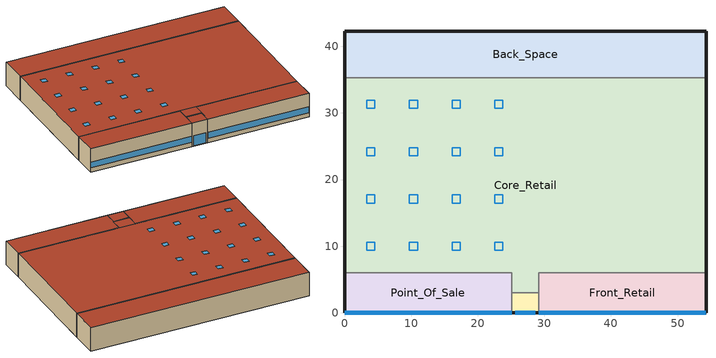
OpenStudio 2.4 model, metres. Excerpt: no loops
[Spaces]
Core_Retail
 floor ground: 54.27,35.27 54.27,6 29.14,6 29.14,3 25.14,3 25.14,6 0,6 0,35.27 z0
 wall outside: 54.27,6 54.27,35.27 / 0,35.27 0,6 z0:6.1
 wall to Back_Space: 54.27,35.27 0,35.27 z0:6.1
 wall to Front_Entry: 25.14,3 29.14,3 z0:6.1
 wall to Point_Of_Sale: 0,6 25.14,6 25.14,3 z0:6.1
 wall to Front_Retail: 29.14,3 29.14,6 54.27,6 z0:6.1
 roof outside: 29.14,3 29.14,6 25.14,6 25.14,3 z6.1; 54.27,6 54.27,35.27 0,35.27 0,6 z6.1
 skylight: 23.78,16.46 23.78,17.68 22.56,17.68 22.56,16.46 z6.1; 4.57,30.7 4.57,31.92 3.35,31.92 3.35,30.7 z6.1; 4.57,9.35 4.57,10.57 3.35,10.57 3.35,9.35 z6.1; 4.57,16.46 4.57,17.68 3.35,17.68 3.35,16.46 z6.1; 17.37,16.46 17.37,17.68 16.15,17.68 16.15,16.46 z6.1; 17.37,30.7 17.37,31.92 16.15,31.92 16.15,30.7 z6.1; 17.37,23.58 17.37,24.8 16.15,24.8 16.15,23.58 z6.1; 4.57,23.58 4.57,24.8 3.35,24.8 3.35,23.58 z6.1; 17.37,9.35 17.37,10.57 16.15,10.57 16.15,9.35 z6.1; 10.97,23.58 10.97,24.8 9.75,24.8 9.75,23.58 z6.1; 10.97,9.35 10.97,10.57 9.75,10.57 9.75,9.35 z6.1; 23.78,23.58 23.78,24.8 22.56,24.8 22.56,23.58 z6.1; 23.78,30.7 23.78,31.92 22.56,31.92 22.56,30.7 z6.1; 10.97,16.46 10.97,17.68 9.75,17.68 9.75,16.46 z6.1; 23.78,9.35 23.78,10.57 22.56,10.57 22.56,9.35 z6.1; 10.97,30.7 10.97,31.92 9.75,31.92 9.75,30.7 z6.1
Back_Space
 floor ground: 54.27,42.27 54.27,35.27 0,35.27 0,42.27 z0
 wall outside: 54.27,35.27 54.27,42.27 0,42.27 0,35.27 z0:6.1
 roof outside: 54.27,35.27 54.27,42.27 0,42.27 0,35.27 z6.1
Front_Retail
 floor ground: 54.27,6 54.27,0 29.14,0 29.14,6 z0
 wall outside: 29.14,0 54.27,0 54.27,6 z0:6.1
 wall to Front_Entry: 29.14,3 29.14,0 z0:6.1
 window: 29.19,0 54.22,0 z1.14:2.66
 roof outside: 54.27,0 54.27,6 29.14,6 29.14,0 z6.1
Point_Of_Sale
 floor ground: 25.14,6 25.14,0 0,0 0,6 z0
 wall outside: 0,6 0,0 25.14,0 z0:6.1
 wall to Front_Entry: 25.14,0 25.14,3 z0:6.1
 window: 0.05,0 25.09,0 z1.14:2.66
 roof outside: 25.14,0 25.14,6 0,6 0,0 z6.1
Front_Entry
 floor ground: 29.14,3 29.14,0 25.14,0 25.14,3 z0
 wall outside: 25.14,0 29.14,0 z0:6.1
 window: 25.64,0 28.64,0 z0.05:2.66
 roof outside: 29.14,0 29.14,3 25.14,3 25.14,0 z6.1
[Site]
Edmonton Intl AP_AB_CAN: Latitude {deg}=53.31; Longitude {deg}=-113.579; Time Zone {hr}=-7; Elevation {m}=723.3; Terrain=City
[Building]
-RetailStandalone-NECB HDD Method-CAN_AB_Edmonton.Intl.AP.711230_CWEC2016.epw created: 2018-08-13 18:31:15 +0000: North Axis {deg}=0; Default Construction Set=NECB2011 - Retail - WholeBuilding - NECB HDD Method at hdd = 5120.0; Standards Number of Stories=1; Standards Number of Above Ground Stories=1; Standards Building Type=RetailStandalone
[Site:WaterMainsTemperature]
Calculation Method=Correlation; Annual Average Outdoor Air Temperature {C}=2.68333; Maximum Difference In Monthly Average Outdoor Air Temperatures {deltaC}=28.8
[Site:GroundTemperature:BuildingSurface]
19.527, 19.502, 19.536, 19.598, 20.002, 21.64, 22.225, 22.375, 21.449, 20.121, 19.802, 19.633
[SizingPeriod:DesignDay] Barometric Pressure {Pa}=92932; Sky Clearness=0; Rain Indicator=0; Snow Indicator=0; Day of Month=21; Daylight Saving Time Indicator=0; Humidity Indicating Type=Wetbulb; Dry-Bulb Temperature Range Modifier Type=DefaultMultipliers
Name | Maximum Dry-Bulb Temperature {C} | Daily Dry-Bulb Temperature Range {deltaC} | Humidity Indicating Conditions at Maximum Dry-Bulb | Wind Speed {m/s} | Wind Direction {deg} | Month | Day Type | Solar Model Indicator | ASHRAE Taub | ASHRAE Taud
Edmonton Intl AP Ann Clg .4% Condns DB=>MWB | 27.8 | 12.5 | 17.9 | 3.8 | 150 | 7 | SummerDesignDay | ASHRAETau | 0.353 | 2.421
Edmonton Intl AP Ann Htg 99.6% Condns DB | -32.6 | 0 | -32.6 | 2.1 | 180 | 1 | WinterDesignDay | ASHRAEClearSky
[Material:NoMass] Thermal Absorptance=0.9; Solar Absorptance=0.7
Name | Roughness | Thermal Resistance {m2-K/W} | Visible Absorptance
CP02 CARPET PAD | VeryRough | 0.21648 | 0.8
Typical Insulation R-13.06 1 | Smooth | 5.91238 | 0.7
Typical Carpet Pad 1 | Smooth | 0.21648 | 0.8
Typical Insulation R-10.11 1 | Smooth | 4.49096 | 0.7
Typical Insulation R-19.63 1 | Smooth | 6.17282 | 0.7
Typical Carpet Pad 2 | Smooth | 1.25503 | 0.8
Typical Carpet Pad 3 | Smooth | 3.45515 | 0.8
Typical Insulation R-0.58 1 | Smooth | 0.454528 | 0.7
Typical Insulation R-1.15 1 | Smooth | 0.454545 | 0.7
[Material]
Name | Roughness | Thickness {m} | Conductivity {W/m-K} | Density {kg/m3} | Specific Heat {J/kg-K} | Thermal Absorptance | Solar Absorptance | Visible Absorptance
100mm Normalweight concrete floor | MediumSmooth | 0.1016 | 2.31 | 2322 | 832
G01 13mm gypsum board | Smooth | 0.0127 | 0.16 | 800 | 1090 | 0.9 | 0.7 | 0.5
G05 25mm wood | MediumSmooth | 0.0254 | 0.15 | 608 | 1630 | 0.9 | 0.5 | 0.5
4 in. Normalweight Concrete Floor 1 | MediumRough | 0.1016 | 2.31 | 2322 | 832 | 0.9 | 0.7 | 0.7
1IN Stucco 1 | Smooth | 0.0253 | 0.6918 | 1858 | 837 | 0.9 | 0.7 | 0.92
8IN CONCRETE HW RefBldg 1 | Rough | 0.2032 | 1.311 | 2240 | 836.8 | 0.9 | 0.7 | 0.7
1/2IN Gypsum 1 | Smooth | 0.0127 | 0.16 | 784.9 | 830 | 0.9 | 0.4 | 0.4
Metal Roof Surface 1; F08 Metal surface 1 | Smooth | 0.0008 | 45.28 | 7824 | 500 | 0.9 | 0.7 | 0.7
6 in. Normalweight Concrete Floor 1; 6 in. Normalweight Concrete Floor 2 | MediumRough | 0.1524 | 2.31 | 2322 | 832 | 0.9 | 0.7 | 0.7
[Construction]
Typical Interior Floor: 100mm Normalweight concrete floor, CP02 CARPET PAD
Typical Interior Wall: G01 13mm gypsum board, G01 13mm gypsum board
Typical Interior Ceiling: CP02 CARPET PAD, 100mm Normalweight concrete floor
Typical Interior Window: Clear 3mm
Typical Interior Door; Typical Interior Partition: G05 25mm wood
Customized opaque construction Typical Insulated Exterior Mass Floor R-15.63 to conductance of 0.162: Typical Insulation R-13.06 1, 4 in. Normalweight Concrete Floor 1, Typical Carpet Pad 1
Customized opaque construction Typical Insulated Exterior Mass Wall R-12.5 to conductance of 0.21: 1IN Stucco 1, 8IN CONCRETE HW RefBldg 1, Typical Insulation R-10.11 1, 1/2IN Gypsum 1
Customized opaque construction Typical Insulated Metal Building Roof R-20.41 to conductance of 0.162: Metal Roof Surface 1, Typical Insulation R-19.63 1
Customized opaque construction Typical Insulated Carpeted 6in Slab Floor to conductance of 0.757: 6 in. Normalweight Concrete Floor 1, Typical Carpet Pad 2
Customized opaque construction Typical Insulated Carpeted 6in Slab Floor to conductance of 0.284: 6 in. Normalweight Concrete Floor 2, Typical Carpet Pad 3
Customized Fenestration: cond=0.220 tvis=0.220 tsol=0.232: Customized Fenestration:: cond=0.220 tvis=0.220 tsol=0.232
Customized opaque construction Typical Insulated Metal Door R-1.43 to conductance of 2.2: F08 Metal surface 1, Typical Insulation R-0.58 1
Customized Fenestration: cond=0.220 tvis=0.441 tsol=0.279: Customized Fenestration:: cond=0.220 tvis=0.441 tsol=0.279
Customized opaque construction Typical Overhead Door R-2.0 to conductance of 2.2: Typical Insulation R-1.15 1
Customized Fenestration: cond=0.220 tvis=0.294 tsol=0.332: Customized Fenestration:: cond=0.220 tvis=0.294 tsol=0.332
Customized Fenestration: cond=0.220 tvis=0.898 tsol=0.837: Customized Fenestration:: cond=0.220 tvis=0.898 tsol=0.837
[DefaultConstructionSet]
NECB2011 - Retail - WholeBuilding - NECB HDD Method at hdd = 5120.0: Default Exterior Surface Constructions=NECB2011 - Retail - WholeBuilding - NECB HDD Method at hdd = 5120.0; Default Interior Surface Constructions=Default Surface Constructions 2; Default Ground Contact Surface Constructions=NECB2011 - Retail - WholeBuilding - NECB HDD Method at hdd = 5120.0 1; Default Exterior SubSurface Constructions=NECB2011 - Retail - WholeBuilding - NECB HDD Method at hdd = 5120.0; Default Interior SubSurface Constructions=Default Sub Surface Constructions 2; Interior Partition Construction=Typical Interior Partition
[DefaultSurfaceConstructions]
Name | Floor Construction | Wall Construction | Roof Ceiling Construction
Default Surface Constructions 2 | Typical Interior Floor | Typical Interior Wall | Typical Interior Ceiling
NECB2011 - Retail - WholeBuilding - NECB HDD Method at hdd = 5120.0 | Customized opaque construction Typical Insulated Exterior Mass Floor R-15.63 to conductance of 0.162 | Customized opaque construction Typical Insulated Exterior Mass Wall R-12.5 to conductance of 0.21 | Customized opaque construction Typical Insulated Metal Building Roof R-20.41 to conductance of 0.162
NECB2011 - Retail - WholeBuilding - NECB HDD Method at hdd = 5120.0 1 | Customized opaque construction Typical Insulated Carpeted 6in Slab Floor to conductance of 0.757 | Customized opaque construction Typical Insulated Carpeted 6in Slab Floor to conductance of 0.284 | Customized opaque construction Typical Insulated Carpeted 6in Slab Floor to conductance of 0.284
[DefaultSubSurfaceConstructions]
Name | Fixed Window Construction | Operable Window Construction | Door Construction | Glass Door Construction | Overhead Door Construction | Skylight Construction | Tubular Daylight Dome Construction | Tubular Daylight Diffuser Construction
Default Sub Surface Constructions 2 | Typical Interior Window | Typical Interior Window | Typical Interior Door
NECB2011 - Retail - WholeBuilding - NECB HDD Method at hdd = 5120.0 | Customized Fenestration: cond=0.220 tvis=0.220 tsol=0.232 | Customized Fenestration: cond=0.220 tvis=0.220 tsol=0.232 | Customized opaque construction Typical Insulated Metal Door R-1.43 to conductance of 2.2 | Customized Fenestration: cond=0.220 tvis=0.441 tsol=0.279 | Customized opaque construction Typical Overhead Door R-2.0 to conductance of 2.2 | Customized Fenestration: cond=0.220 tvis=0.294 tsol=0.332 | Customized Fenestration: cond=0.220 tvis=0.898 tsol=0.837 | Customized Fenestration: cond=0.220 tvis=0.898 tsol=0.837
[WindowMaterial:Glazing]
Clear 3mm: Optical Data Type=SpectralAverage; Thickness {m}=0.003; Solar Transmittance at Normal Incidence=0.837; Front Side Solar Reflectance at Normal Incidence=0.075; Back Side Solar Reflectance at Normal Incidence=0.075; Visible Transmittance at Normal Incidence=0.898; Front Side Visible Reflectance at Normal Incidence=0.081; Back Side Visible Reflectance at Normal Incidence=0.081; Infrared Transmittance at Normal Incidence=0; Front Side Infrared Hemispherical Emissivity=0.84; Back Side Infrared Hemispherical Emissivity=0.84; Conductivity {W/m-K}=0.9; Dirt Correction Factor for Solar and Visible Transmittance=1; Solar Diffusing=No
[WindowMaterial:SimpleGlazingSystem] U-Factor {W/m2-K}=2.2; Solar Heat Gain Coefficient=0.6; Visible Transmittance=0.21
Customized Fenestration:: cond=0.220 tvis=0.220 tsol=0.232; Customized Fenestration:: cond=0.220 tvis=0.441 tsol=0.279; Customized Fenestration:: cond=0.220 tvis=0.294 tsol=0.332; Customized Fenestration:: cond=0.220 tvis=0.898 tsol=0.837
[Space] Building Story=Building Story 1; Part of Total Floor Area=Yes
Name | Space Type | Thermal Zone
Core_Retail | Space Function Retail - sales | Sp-Core_Retail Sys-3 Flr-1 Sch-C HPlcmt-east ZN
Back_Space | Space Function Storage area | Sp-Back_Space Sys-4 Flr-1 Sch-E HPlcmt-north ZN
Front_Retail | Space Function Retail - sales | Sp-Front_Retail Sys-3 Flr-1 Sch-C HPlcmt-south ZN
Point_Of_Sale | Space Function Retail - sales | Sp-Point_Of_Sale Sys-3 Flr-1 Sch-C HPlcmt-south ZN
Front_Entry | Space Function Lobby - elevator | Sp-Front_Entry Sys-3 Flr-1 Sch-C HPlcmt-south ZN
[BuildingStory]
Building Story 1: Nominal Z Coordinate {m}=0
[SpaceType] Standards Building Type=Space Function
Name | Default Schedule Set | Design Specification Outdoor Air Object | Standards Space Type
Space Function Storage area | Space Function Storage area Schedule Set | Space Function Storage area Ventilation | Storage area
Space Function Retail - sales | Space Function Retail - sales Schedule Set | Space Function Retail - sales Ventilation | Retail - sales
Space Function Lobby - elevator | Space Function Lobby - elevator Schedule Set | Space Function Lobby - elevator Ventilation | Lobby - elevator
[People:Definition] Number of People Calculation Method=People/Area; Fraction Radiant=0.3
Name | People per Space Floor Area {person/m2}
Space Function Lobby - elevator People Definition | 0.0999967
Space Function Retail - sales People Definition | 0.0333681
Space Function Storage area People Definition | 0.0100104
[People] Work Efficiency Schedule=Work Efficiency Schedule; Clothing Insulation Schedule=Clothing Schedule; Air Velocity Schedule=Air Velocity Schedule; Multiplier=1
Name | People Definition | Space or SpaceType
Space Function Lobby - elevator People | Space Function Lobby - elevator People Definition | Space Function Lobby - elevator
Space Function Retail - sales People | Space Function Retail - sales People Definition | Space Function Retail - sales
Space Function Storage area People | Space Function Storage area People Definition | Space Function Storage area
[Lights:Definition] Design Level Calculation Method=Watts/Area; Fraction Radiant=0.5; Fraction Visible=0.2
Name | Watts per Space Floor Area {W/m2}
Space Function Lobby - elevator Lights Definition | 6.89994
Space Function Retail - sales Lights Definition | 18.0998
Space Function Storage area Lights Definition | 6.79994
[Lights] Fraction Replaceable=1
Name | Lights Definition | Space or SpaceType
Space Function Lobby - elevator Lights | Space Function Lobby - elevator Lights Definition | Space Function Lobby - elevator
Space Function Retail - sales Lights | Space Function Retail - sales Lights Definition | Space Function Retail - sales
Space Function Storage area Lights | Space Function Storage area Lights Definition | Space Function Storage area
[ElectricEquipment:Definition] Design Level Calculation Method=Watts/Area; Fraction Radiant=0.5
Name | Watts per Space Floor Area {W/m2}
Space Function Lobby - elevator Elec Equip Definition; Space Function Storage area Elec Equip Definition | 0.999992
Space Function Retail - sales Elec Equip Definition | 2.49998
[ElectricEquipment]
Name | Electric Equipment Definition | Space or SpaceType
Space Function Lobby - elevator Elec Equip | Space Function Lobby - elevator Elec Equip Definition | Space Function Lobby - elevator
Space Function Retail - sales Elec Equip | Space Function Retail - sales Elec Equip Definition | Space Function Retail - sales
Space Function Storage area Elec Equip | Space Function Storage area Elec Equip Definition | Space Function Storage area
[DesignSpecification:OutdoorAir] Outdoor Air Method=Sum; Outdoor Air Flow per Person {m3/s-person}=0; Outdoor Air Flow Rate {m3/s}=0; Outdoor Air Flow Air Changes per Hour {1/hr}=0
Name | Outdoor Air Flow per Floor Area {m3/s-m2}
Space Function Lobby - elevator Ventilation | 0.0041148
Space Function Retail - sales Ventilation | 0.00118364
Space Function Storage area Ventilation | 0.0003556
[DefaultScheduleSet] People Activity Level Schedule=NECB-Activity; Infiltration Schedule=Always On
Name | Number of People Schedule | Lighting Schedule | Electric Equipment Schedule
Space Function Lobby - elevator Schedule Set; Space Function Retail - sales Schedule Set | NECB-C-Occupancy | NECB-C-Lighting | NECB-C-Electric-Equipment
Space Function Storage area Schedule Set | NECB-E-Occupancy | NECB-E-Lighting | NECB-E-Electric-Equipment
[ThermostatSetpoint:DualSetpoint]
Name | Heating Setpoint Temperature Schedule | Cooling Setpoint Temperature Schedule
Space Function Retail - sales Thermostat 4; Space Function Lobby - elevator Thermostat 2; Space Function Retail - sales Thermostat 5; Space Function Retail - sales Thermostat 6 | NECB-C-Thermostat Setpoint-Heating | NECB-C-Thermostat Setpoint-Cooling
Space Function Storage area Thermostat 2 | NECB-E-Thermostat Setpoint-Heating | NECB-E-Thermostat Setpoint-Cooling
[SpaceInfiltration:DesignFlowRate] Schedule=Always On Discrete; Design Flow Rate Calculation Method=Flow/ExteriorArea; Flow per Exterior Surface Area {m3/s-m2}=0.00025; Constant Term Coefficient=0; Temperature Term Coefficient=0; Velocity Term Coefficient=0.224; Velocity Squared Term Coefficient=0
Name | Space or SpaceType
Back_Space Infiltration | Back_Space
Core_Retail Infiltration | Core_Retail
Front_Entry Infiltration | Front_Entry
Front_Retail Infiltration | Front_Retail
Point_Of_Sale Infiltration | Point_Of_Sale
[ThermalZone] Use Ideal Air Loads=No
Name | Thermostat
Sp-Core_Retail Sys-3 Flr-1 Sch-C HPlcmt-east ZN | Space Function Retail - sales Thermostat 4
Sp-Front_Entry Sys-3 Flr-1 Sch-C HPlcmt-south ZN | Space Function Lobby - elevator Thermostat 2
Sp-Front_Retail Sys-3 Flr-1 Sch-C HPlcmt-south ZN | Space Function Retail - sales Thermostat 5
Sp-Point_Of_Sale Sys-3 Flr-1 Sch-C HPlcmt-south ZN | Space Function Retail - sales Thermostat 6
Sp-Back_Space Sys-4 Flr-1 Sch-E HPlcmt-north ZN | Space Function Storage area Thermostat 2
[AvailabilityManager:NightCycle] Control Type=CycleOnAny; Thermostat Tolerance {deltaC}=1; Cycling Run Time {s}=3600
Availability Manager Night Cycle 1; Availability Manager Night Cycle 2; Availability Manager Night Cycle 3; Availability Manager Night Cycle 4
[Schedule:Ruleset]
Clothing Schedule: Default Day Schedule=Clothing Schedule Default Winter Clothes
Air Velocity Schedule: Default Day Schedule=Air Velocity Schedule Default
Work Efficiency Schedule: Default Day Schedule=Work Efficiency Schedule Default
NECB-C-Occupancy: Default Day Schedule=NECB-C-Occupancy Default
NECB-Activity: Default Day Schedule=NECB-Activity Default; Summer Design Day Schedule=NECB-Activity Summer Design Day; Winter Design Day Schedule=NECB-Activity Winter Design Day
NECB-C-Lighting: Default Day Schedule=NECB-C-Lighting Default
NECB-C-Electric-Equipment: Default Day Schedule=NECB-C-Electric-Equipment Default
Always On: Default Day Schedule=Always On Default
NECB-C-Thermostat Setpoint-Heating: Default Day Schedule=NECB-C-Thermostat Setpoint-Heating Default
NECB-C-Thermostat Setpoint-Cooling: Default Day Schedule=NECB-C-Thermostat Setpoint-Cooling Default
NECB-E-Occupancy: Default Day Schedule=NECB-E-Occupancy Default
NECB-E-Lighting: Default Day Schedule=NECB-E-Lighting Default
NECB-E-Electric-Equipment: Default Day Schedule=NECB-E-Electric-Equipment Default
NECB-E-Thermostat Setpoint-Heating: Default Day Schedule=NECB-E-Thermostat Setpoint-Heating Default
NECB-E-Thermostat Setpoint-Cooling: Default Day Schedule=NECB-E-Thermostat Setpoint-Cooling Default
[Schedule:Day]
Clothing Schedule Default Winter Clothes; Always On Default: 24, 0, 1
Clothing Schedule Summer Clothes: 24, 0, 0.5
Air Velocity Schedule Default: 24, 0, 0.2
Work Efficiency Schedule Default; NECB-E-Occupancy Sun|Hol Day: 24, 0, 0
NECB-C-Occupancy Default; NECB-C-Occupancy Default|Wkdy Day: 8, 0, 0, 9, 0, 0.1, 10, 0, 0.2, 12, 0, 0.5, 16, 0, 0.7, 17, 0, 0.8, 18, 0, 0.7, 19, 0, 0.5, 21, 0, 0.3, 24, 0, 0
NECB-C-Occupancy Sat Day: 8, 0, 0, 9, 0, 0.1, 10, 0, 0.2, 11, 0, 0.5, 12, 0, 0.6, 13, 0, 0.8, 16, 0, 0.9, 17, 0, 0.8, 18, 0, 0.7, 19, 0, 0.5, 21, 0, 0.2, 24, 0, 0
NECB-C-Occupancy Sun|Hol Day: 10, 0, 0, 11, 0, 0.1, 13, 0, 0.2, 18, 0, 0.4, 19, 0, 0.2, 24, 0, 0
NECB-Activity Default; NECB-Activity Winter Design Day; NECB-Activity Summer Design Day: 24, 0, 130
NECB-C-Lighting Default; NECB-C-Lighting Default|Wkdy Day; NECB-C-Lighting Sat Day; NECB-C-Electric-Equipment Default; NECB-C-Electric-Equipment Default|Wkdy Day; NECB-C-Electric-Equipment Sat Day: 8, 0, 0.05, 9, 0, 0.5, 19, 0, 0.9, 20, 0, 0.6, 21, 0, 0.5, 24, 0, 0.05
NECB-C-Lighting Sun|Hol Day; NECB-C-Electric-Equipment Sun|Hol Day: 10, 0, 0.05, 11, 0, 0.5, 18, 0, 0.9, 19, 0, 0.6, 24, 0, 0.05
NECB-C-Thermostat Setpoint-Heating Default; NECB-C-Thermostat Setpoint-Heating Default|Wkdy Day; NECB-C-Thermostat Setpoint-Heating Sat Day: 7, 0, 18, 8, 0, 20, 21, 0, 22, 24, 0, 18
NECB-C-Thermostat Setpoint-Heating Sun|Hol Day: 9, 0, 18, 10, 0, 20, 19, 0, 22, 24, 0, 18
NECB-C-Thermostat Setpoint-Cooling Default; NECB-C-Thermostat Setpoint-Cooling Default|Wkdy Day; NECB-C-Thermostat Setpoint-Cooling Sat Day: 7, 0, 35, 21, 0, 24, 24, 0, 35
NECB-C-Thermostat Setpoint-Cooling Sun|Hol Day: 9, 0, 35, 19, 0, 24, 24, 0, 35
NECB-E-Occupancy Default; NECB-E-Occupancy Default|Wkdy Day: 8, 0, 0, 9, 0, 0.2, 10, 0, 0.7, 14, 0, 0.9, 15, 0, 0.5, 16, 0, 0.9, 18, 0, 0.8, 19, 0, 0.2, 24, 0, 0
NECB-E-Occupancy Sat Day: 9, 0, 0, 13, 0, 0.2, 17, 0, 0.1, 24, 0, 0
NECB-E-Lighting Default; NECB-E-Lighting Default|Wkdy Day; NECB-E-Electric-Equipment Default; NECB-E-Electric-Equipment Default|Wkdy Day: 8, 0, 0.05, 9, 0, 0.4, 10, 0, 0.7, 18, 0, 0.9, 19, 0, 0.4, 24, 0, 0.05
NECB-E-Lighting Sat Day; NECB-E-Electric-Equipment Sat Day: 9, 0, 0.05, 10, 0, 0.5, 15, 0, 0.9, 16, 0, 0.7, 17, 0, 0.5, 24, 0, 0.05
NECB-E-Lighting Sun|Hol Day; NECB-E-Electric-Equipment Sun|Hol Day: 24, 0, 0.05
NECB-E-Thermostat Setpoint-Heating Default; NECB-E-Thermostat Setpoint-Heating Default|Wkdy Day: 7, 0, 18, 8, 0, 20, 19, 0, 22, 24, 0, 18
NECB-E-Thermostat Setpoint-Heating Sat Day: 8, 0, 18, 9, 0, 20, 17, 0, 22, 24, 0, 18
NECB-E-Thermostat Setpoint-Heating Sun|Hol Day: 24, 0, 18
NECB-E-Thermostat Setpoint-Cooling Default; NECB-E-Thermostat Setpoint-Cooling Default|Wkdy Day: 7, 0, 35, 19, 0, 24, 24, 0, 35
NECB-E-Thermostat Setpoint-Cooling Sat Day: 8, 0, 35, 17, 0, 24, 24, 0, 35
NECB-E-Thermostat Setpoint-Cooling Sun|Hol Day: 24, 0, 35
[Schedule:Rule] Date Specification Type=DateRange; Start Day=1
Name | Schedule Ruleset | Rule Order | Day Schedule | Start Month | End Month | End Day | Apply Monday | Apply Tuesday | Apply Wednesday | Apply Thursday | Apply Friday | Apply Saturday | Apply Sunday
Schedule Rule 1 | Clothing Schedule | 0 | Clothing Schedule Summer Clothes | 5 | 9 | 30
Schedule Rule 2 | NECB-C-Occupancy | 2 | NECB-C-Occupancy Default|Wkdy Day | 1 | 12 | 31 | Yes | Yes | Yes | Yes | Yes
Schedule Rule 3 | NECB-C-Occupancy | 1 | NECB-C-Occupancy Sat Day | 1 | 12 | 31 |  |  |  |  |  | Yes
Schedule Rule 4 | NECB-C-Occupancy | 0 | NECB-C-Occupancy Sun|Hol Day | 1 | 12 | 31 |  |  |  |  |  |  | Yes
Schedule Rule 5 | NECB-C-Lighting | 2 | NECB-C-Lighting Default|Wkdy Day | 1 | 12 | 31 | Yes | Yes | Yes | Yes | Yes
Schedule Rule 6 | NECB-C-Lighting | 1 | NECB-C-Lighting Sat Day | 1 | 12 | 31 |  |  |  |  |  | Yes
Schedule Rule 7 | NECB-C-Lighting | 0 | NECB-C-Lighting Sun|Hol Day | 1 | 12 | 31 |  |  |  |  |  |  | Yes
Schedule Rule 8 | NECB-C-Electric-Equipment | 2 | NECB-C-Electric-Equipment Default|Wkdy Day | 1 | 12 | 31 | Yes | Yes | Yes | Yes | Yes
Schedule Rule 9 | NECB-C-Electric-Equipment | 1 | NECB-C-Electric-Equipment Sat Day | 1 | 12 | 31 |  |  |  |  |  | Yes
Schedule Rule 10 | NECB-C-Electric-Equipment | 0 | NECB-C-Electric-Equipment Sun|Hol Day | 1 | 12 | 31 |  |  |  |  |  |  | Yes
Schedule Rule 11 | NECB-C-Thermostat Setpoint-Heating | 2 | NECB-C-Thermostat Setpoint-Heating Default|Wkdy Day | 1 | 12 | 31 | Yes | Yes | Yes | Yes | Yes
Schedule Rule 12 | NECB-C-Thermostat Setpoint-Heating | 1 | NECB-C-Thermostat Setpoint-Heating Sat Day | 1 | 12 | 31 |  |  |  |  |  | Yes
Schedule Rule 13 | NECB-C-Thermostat Setpoint-Heating | 0 | NECB-C-Thermostat Setpoint-Heating Sun|Hol Day | 1 | 12 | 31 |  |  |  |  |  |  | Yes
Schedule Rule 14 | NECB-C-Thermostat Setpoint-Cooling | 2 | NECB-C-Thermostat Setpoint-Cooling Default|Wkdy Day | 1 | 12 | 31 | Yes | Yes | Yes | Yes | Yes
Schedule Rule 15 | NECB-C-Thermostat Setpoint-Cooling | 1 | NECB-C-Thermostat Setpoint-Cooling Sat Day | 1 | 12 | 31 |  |  |  |  |  | Yes
Schedule Rule 16 | NECB-C-Thermostat Setpoint-Cooling | 0 | NECB-C-Thermostat Setpoint-Cooling Sun|Hol Day | 1 | 12 | 31 |  |  |  |  |  |  | Yes
Schedule Rule 17 | NECB-E-Occupancy | 2 | NECB-E-Occupancy Default|Wkdy Day | 1 | 12 | 31 | Yes | Yes | Yes | Yes | Yes
Schedule Rule 18 | NECB-E-Occupancy | 1 | NECB-E-Occupancy Sat Day | 1 | 12 | 31 |  |  |  |  |  | Yes
Schedule Rule 19 | NECB-E-Occupancy | 0 | NECB-E-Occupancy Sun|Hol Day | 1 | 12 | 31 |  |  |  |  |  |  | Yes
Schedule Rule 20 | NECB-E-Lighting | 2 | NECB-E-Lighting Default|Wkdy Day | 1 | 12 | 31 | Yes | Yes | Yes | Yes | Yes
Schedule Rule 21 | NECB-E-Lighting | 1 | NECB-E-Lighting Sat Day | 1 | 12 | 31 |  |  |  |  |  | Yes
Schedule Rule 22 | NECB-E-Lighting | 0 | NECB-E-Lighting Sun|Hol Day | 1 | 12 | 31 |  |  |  |  |  |  | Yes
Schedule Rule 23 | NECB-E-Electric-Equipment | 2 | NECB-E-Electric-Equipment Default|Wkdy Day | 1 | 12 | 31 | Yes | Yes | Yes | Yes | Yes
Schedule Rule 24 | NECB-E-Electric-Equipment | 1 | NECB-E-Electric-Equipment Sat Day | 1 | 12 | 31 |  |  |  |  |  | Yes
Schedule Rule 25 | NECB-E-Electric-Equipment | 0 | NECB-E-Electric-Equipment Sun|Hol Day | 1 | 12 | 31 |  |  |  |  |  |  | Yes
Schedule Rule 26 | NECB-E-Thermostat Setpoint-Heating | 2 | NECB-E-Thermostat Setpoint-Heating Default|Wkdy Day | 1 | 12 | 31 | Yes | Yes | Yes | Yes | Yes
Schedule Rule 27 | NECB-E-Thermostat Setpoint-Heating | 1 | NECB-E-Thermostat Setpoint-Heating Sat Day | 1 | 12 | 31 |  |  |  |  |  | Yes
Schedule Rule 28 | NECB-E-Thermostat Setpoint-Heating | 0 | NECB-E-Thermostat Setpoint-Heating Sun|Hol Day | 1 | 12 | 31 |  |  |  |  |  |  | Yes
Schedule Rule 29 | NECB-E-Thermostat Setpoint-Cooling | 2 | NECB-E-Thermostat Setpoint-Cooling Default|Wkdy Day | 1 | 12 | 31 | Yes | Yes | Yes | Yes | Yes
Schedule Rule 30 | NECB-E-Thermostat Setpoint-Cooling | 1 | NECB-E-Thermostat Setpoint-Cooling Sat Day | 1 | 12 | 31 |  |  |  |  |  | Yes
Schedule Rule 31 | NECB-E-Thermostat Setpoint-Cooling | 0 | NECB-E-Thermostat Setpoint-Cooling Sun|Hol Day | 1 | 12 | 31 |  |  |  |  |  |  | Yes
[Schedule:Constant]
Always On Discrete: Value=1
